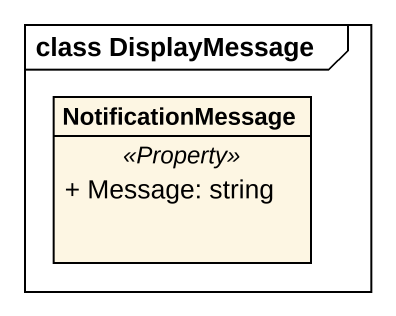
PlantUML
@startuml
mainframe class DisplayMessage
hide circle
hide empty members
skinparam classAttributeIconSize 0
class NotificationMessage {
  .. <<Property>> ..
  + Message: string
}
@enduml
